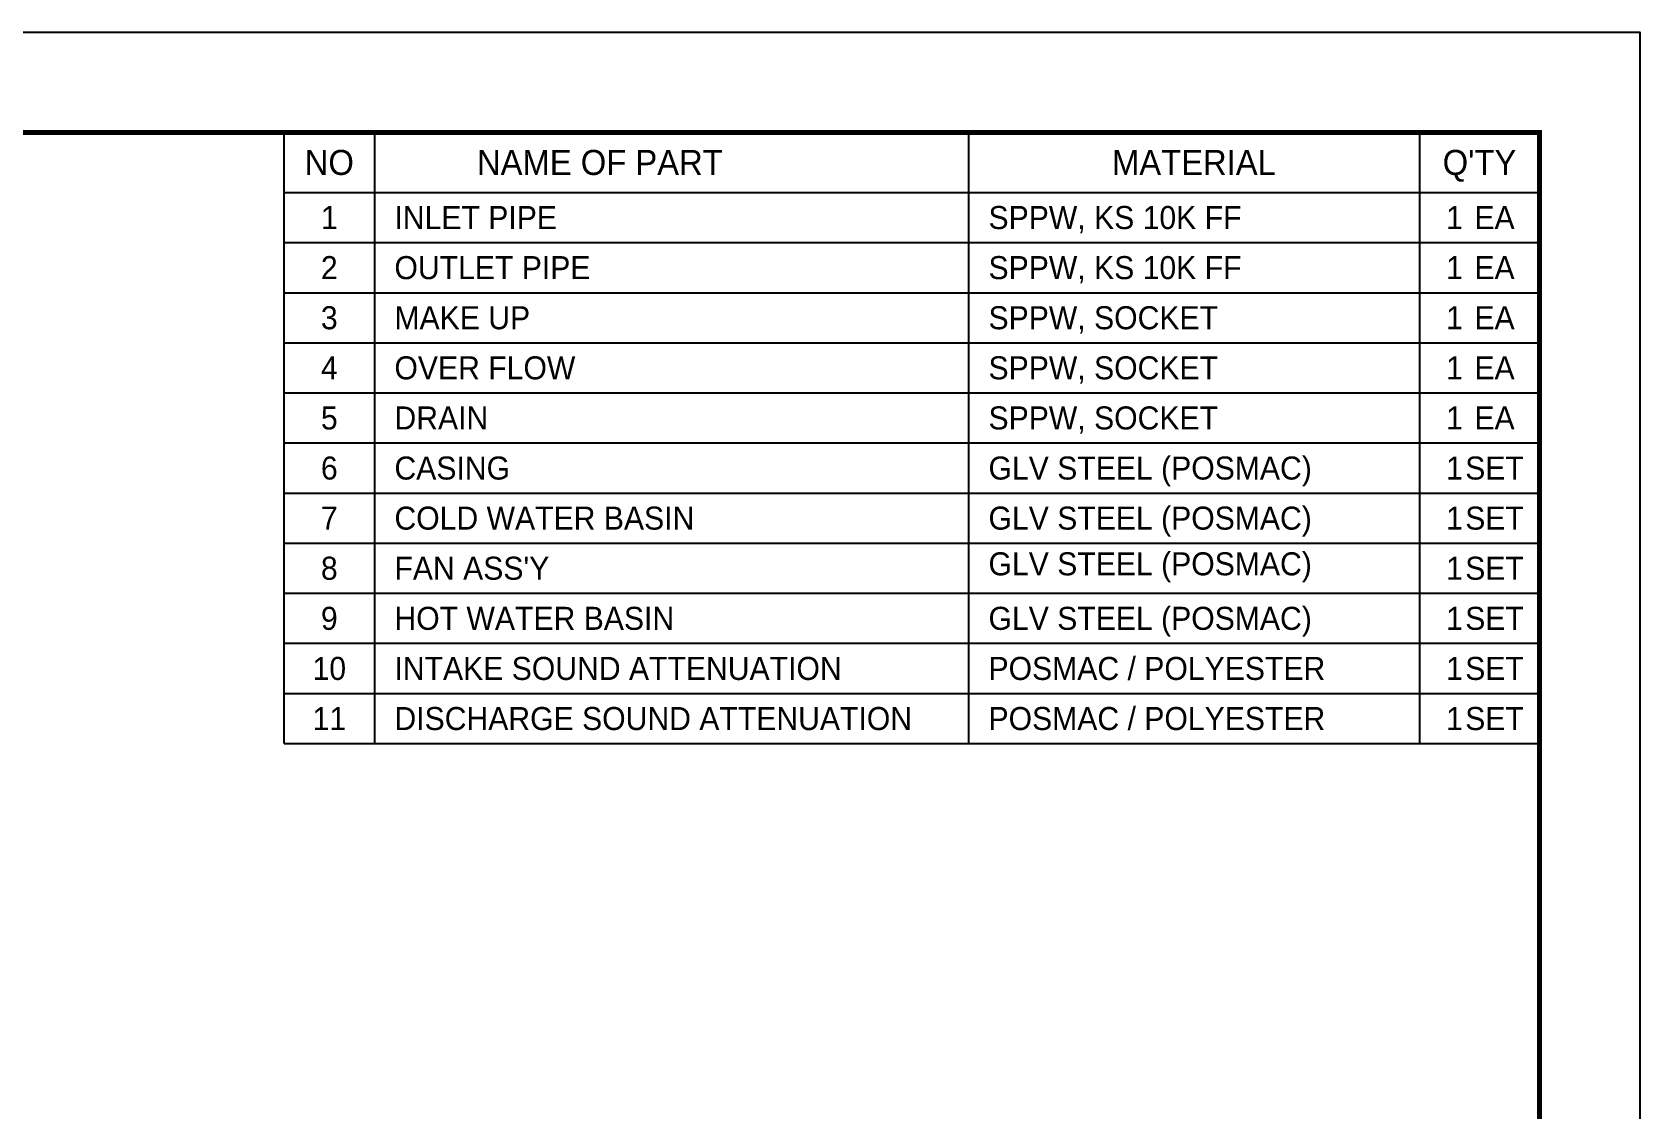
# Model space of a CAD drawing. Header units: millimetres. Extents: x -17070 to 60889, y -291348 to 42394.
# Drawn here: x 49658 to 60889, y 34865 to 42394 of the extents above; entities that cross this region are included whole.
import ezdxf
from ezdxf.enums import TextEntityAlignment as Align

# ---------------------------------------------------------------- set-up
doc = ezdxf.new("R2010")
doc.units = ezdxf.units.MM
for name, color, linetype in [('냉각탑_box', 1, 'Continuous'), ('냉각탑_form', 1, 'Continuous'), ('냉각탑_text', 3, 'Continuous')]:
    doc.layers.add(name, color=color, linetype=linetype)
doc.styles.add('돋움', font='Dotum.ttf')

msp = doc.modelspace()

# ---------------------------------------------------------------- linework, layer by layer
at = {"layer": 'Defpoints'}
msp.add_lwpolyline([(31481.5, 42393.7), (60888.7, 42393.7), (60888.7, 21598.6), (31481.5, 21598.6)], close=True, dxfattribs=at)
at = {"layer": '냉각탑_box'}
for p, q in [((51418.5, 37423.5), (51418.5, 41693.5)), ((51418.5, 41693.5), (60188.5, 41693.5)), ((52048.5, 41693.5), (52048.5, 37423.5)), ((56198.5, 41693.5), (56198.5, 37423.5)), ((59348.5, 41693.5), (59348.5, 37423.5)), ((60188.5, 41693.5), (60188.5, 38123.5)), ((51418.5, 41273.5), (60188.5, 41273.5)), ((51418.5, 40923.5), (60188.5, 40923.5)), ((51418.5, 40573.5), (60188.5, 40573.5)), ((51418.5, 40223.5), (60188.5, 40223.5)), ((51418.5, 39873.5), (60188.5, 39873.5)), ((51418.5, 39523.5), (60188.5, 39523.5)), ((51418.5, 39173.5), (60188.5, 39173.5)), ((51418.5, 38823.5), (60188.5, 38823.5)), ((51418.5, 38473.5), (60188.5, 38473.5)), ((60188.5, 38123.5), (51418.5, 38123.5)), ((51418.5, 37773.5), (60188.5, 37773.5)), ((51418.5, 37423.5), (60188.5, 37423.5))]:
    msp.add_line(p, q, dxfattribs=at)
at = {"layer": '냉각탑_form', "const_width": 35}
msp.add_lwpolyline([(32181.6, 41693.5), (32181.6, 22298.7), (60188.5, 22298.7), (60188.5, 41693.5)], close=True, dxfattribs=at)

# ---------------------------------------------------------------- texts
at = {"layer": '냉각탑_text', "style": '돋움'}
for s, height, p in [('NO', 175, (51733.5, 41483.5)), ('NAME OF PART', 175, (53623.5, 41483.5)), ('MATERIAL', 175, (57773.5, 41483.5)), ("Q'TY", 175, (59768.5, 41483.5)), ('1', 161, (51733.5, 41098.5)), ('1', 161, (59593.5, 41098.5)), ('EA', 161, (59873.5, 41098.5)), ('2', 161, (51733.5, 40748.5)), ('1', 161, (59593.5, 40748.5)), ('EA', 161, (59873.5, 40748.5)), ('3', 161, (51733.5, 40398.5)), ('1', 161, (59593.5, 40398.5)), ('EA', 161, (59873.5, 40398.5)), ('4', 161, (51733.5, 40048.5)), ('1', 161, (59593.5, 40048.5)), ('EA', 161, (59873.5, 40048.5)), ('5', 161, (51733.5, 39698.5)), ('1', 161, (59593.5, 39698.5)), ('EA', 161, (59873.5, 39698.5)), ('6', 161, (51733.5, 39348.5)), ('1', 161, (59593.5, 39348.5)), ('SET', 161, (59873.5, 39348.5)), ('7', 161, (51733.5, 38998.5)), ('1', 161, (59593.5, 38998.5)), ('SET', 161, (59873.5, 38998.5)), ('8', 161, (51733.5, 38648.5)), ('1', 161, (59593.5, 38648.5)), ('SET', 161, (59873.5, 38648.5)), ('9', 161, (51733.5, 38298.5)), ('1', 161, (59593.5, 38298.5)), ('SET', 161, (59873.5, 38298.5)), ('10', 161, (51733.5, 37948.5)), ('1', 161, (59593.5, 37948.5)), ('SET', 161, (59873.5, 37948.5)), ('11', 161, (51733.5, 37598.5)), ('1', 161, (59593.5, 37598.5)), ('SET', 161, (59873.5, 37598.5))]:
    msp.add_text(s, height=height, dxfattribs=at).set_placement(p, align=Align.MIDDLE_CENTER)
for s, p in [('INLET PIPE', (52188.5, 41098.5)), ('SPPW, KS 10K FF', (56338.5, 41098.5)), ('OUTLET PIPE', (52188.5, 40748.5)), ('SPPW, KS 10K FF', (56338.5, 40748.5)), ('MAKE UP', (52188.5, 40398.5)), ('SPPW, SOCKET', (56338.5, 40398.5)), ('OVER FLOW', (52188.5, 40048.5)), ('SPPW, SOCKET', (56338.5, 40048.5)), ('DRAIN', (52188.5, 39698.5)), ('SPPW, SOCKET', (56338.5, 39698.5)), ('CASING', (52188.5, 39348.5)), ('GLV STEEL (POSMAC)', (56338.5, 39348.5)), ('GLV STEEL (POSMAC)', (56338.5, 38998.5)), ('COLD WATER BASIN', (52188.5, 38998.5)), ('GLV STEEL (POSMAC)', (56338.5, 38679.3)), ("FAN ASS'Y", (52188.5, 38648.5)), ('HOT WATER BASIN', (52188.5, 38298.5)), ('GLV STEEL (POSMAC)', (56338.5, 38298.5)), ('INTAKE SOUND ATTENUATION', (52188.5, 37948.5)), ('POSMAC / POLYESTER', (56338.5, 37948.5)), ('DISCHARGE SOUND ATTENUATION', (52188.5, 37598.5)), ('POSMAC / POLYESTER', (56338.5, 37598.5))]:
    msp.add_text(s, height=161, dxfattribs=at).set_placement(p, align=Align.MIDDLE_LEFT)

doc.saveas('drawing.dxf')
